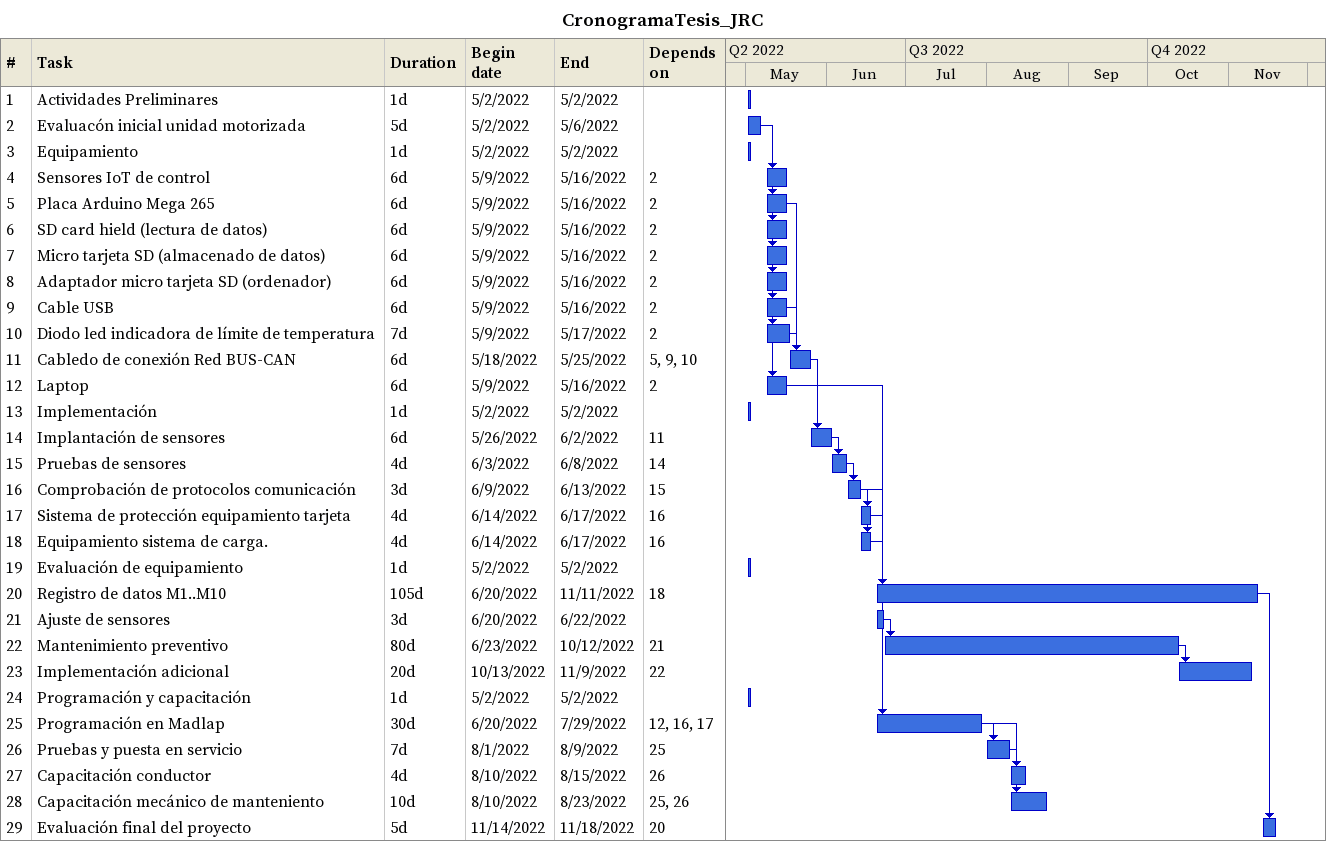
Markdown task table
CronogramaTesis_JRC

| ID | Task | Duration | Start | Finish | Predecessors |
|---|---|---|---|---|---|
| 1 | Actividades Preliminares | 1d | 2022-05-02 | 2022-05-02 |  |
| 2 | Evaluacón inicial unidad motorizada | 5d | 2022-05-02 | 2022-05-06 |  |
| 3 | Equipamiento | 1d | 2022-05-02 | 2022-05-02 |  |
| 4 | Sensores IoT de control | 6d | 2022-05-09 | 2022-05-16 | 2 |
| 5 | Placa Arduino Mega 265 | 6d | 2022-05-09 | 2022-05-16 | 2 |
| 6 | SD card hield (lectura de datos) | 6d | 2022-05-09 | 2022-05-16 | 2 |
| 7 | Micro tarjeta SD (almacenado de datos) | 6d | 2022-05-09 | 2022-05-16 | 2 |
| 8 | Adaptador micro tarjeta SD (ordenador) | 6d | 2022-05-09 | 2022-05-16 | 2 |
| 9 | Cable USB | 6d | 2022-05-09 | 2022-05-16 | 2 |
| 10 | Diodo led indicadora de límite de temperatura | 7d | 2022-05-09 | 2022-05-17 | 2 |
| 11 | Cabledo de conexión Red BUS-CAN | 6d | 2022-05-18 | 2022-05-25 | 5, 9, 10 |
| 12 | Laptop | 6d | 2022-05-09 | 2022-05-16 | 2 |
| 13 | Implementación | 1d | 2022-05-02 | 2022-05-02 |  |
| 14 | Implantación de sensores | 6d | 2022-05-26 | 2022-06-02 | 11 |
| 15 | Pruebas de sensores | 4d | 2022-06-03 | 2022-06-08 | 14 |
| 16 | Comprobación de protocolos comunicación | 3d | 2022-06-09 | 2022-06-13 | 15 |
| 17 | Sistema de protección equipamiento tarjeta | 4d | 2022-06-14 | 2022-06-17 | 16 |
| 18 | Equipamiento sistema de carga. | 4d | 2022-06-14 | 2022-06-17 | 16 |
| 19 | Evaluación de equipamiento | 1d | 2022-05-02 | 2022-05-02 |  |
| 20 | Registro de datos M1..M10 | 105d | 2022-06-20 | 2022-11-11 | 18 |
| 21 | Ajuste de sensores | 3d | 2022-06-20 | 2022-06-22 |  |
| 22 | Mantenimiento preventivo | 80d | 2022-06-23 | 2022-10-12 | 21 |
| 23 | Implementación adicional | 20d | 2022-10-13 | 2022-11-09 | 22 |
| 24 | Programación y capacitación | 1d | 2022-05-02 | 2022-05-02 |  |
| 25 | Programación en Madlap | 30d | 2022-06-20 | 2022-07-29 | 12, 16, 17 |
| 26 | Pruebas y puesta en servicio | 7d | 2022-08-01 | 2022-08-09 | 25 |
| 27 | Capacitación conductor | 4d | 2022-08-10 | 2022-08-15 | 26 |
| 28 | Capacitación mecánico de manteniento | 10d | 2022-08-10 | 2022-08-23 | 25, 26 |
| 29 | Evaluación final del proyecto | 5d | 2022-11-14 | 2022-11-18 | 20 |
